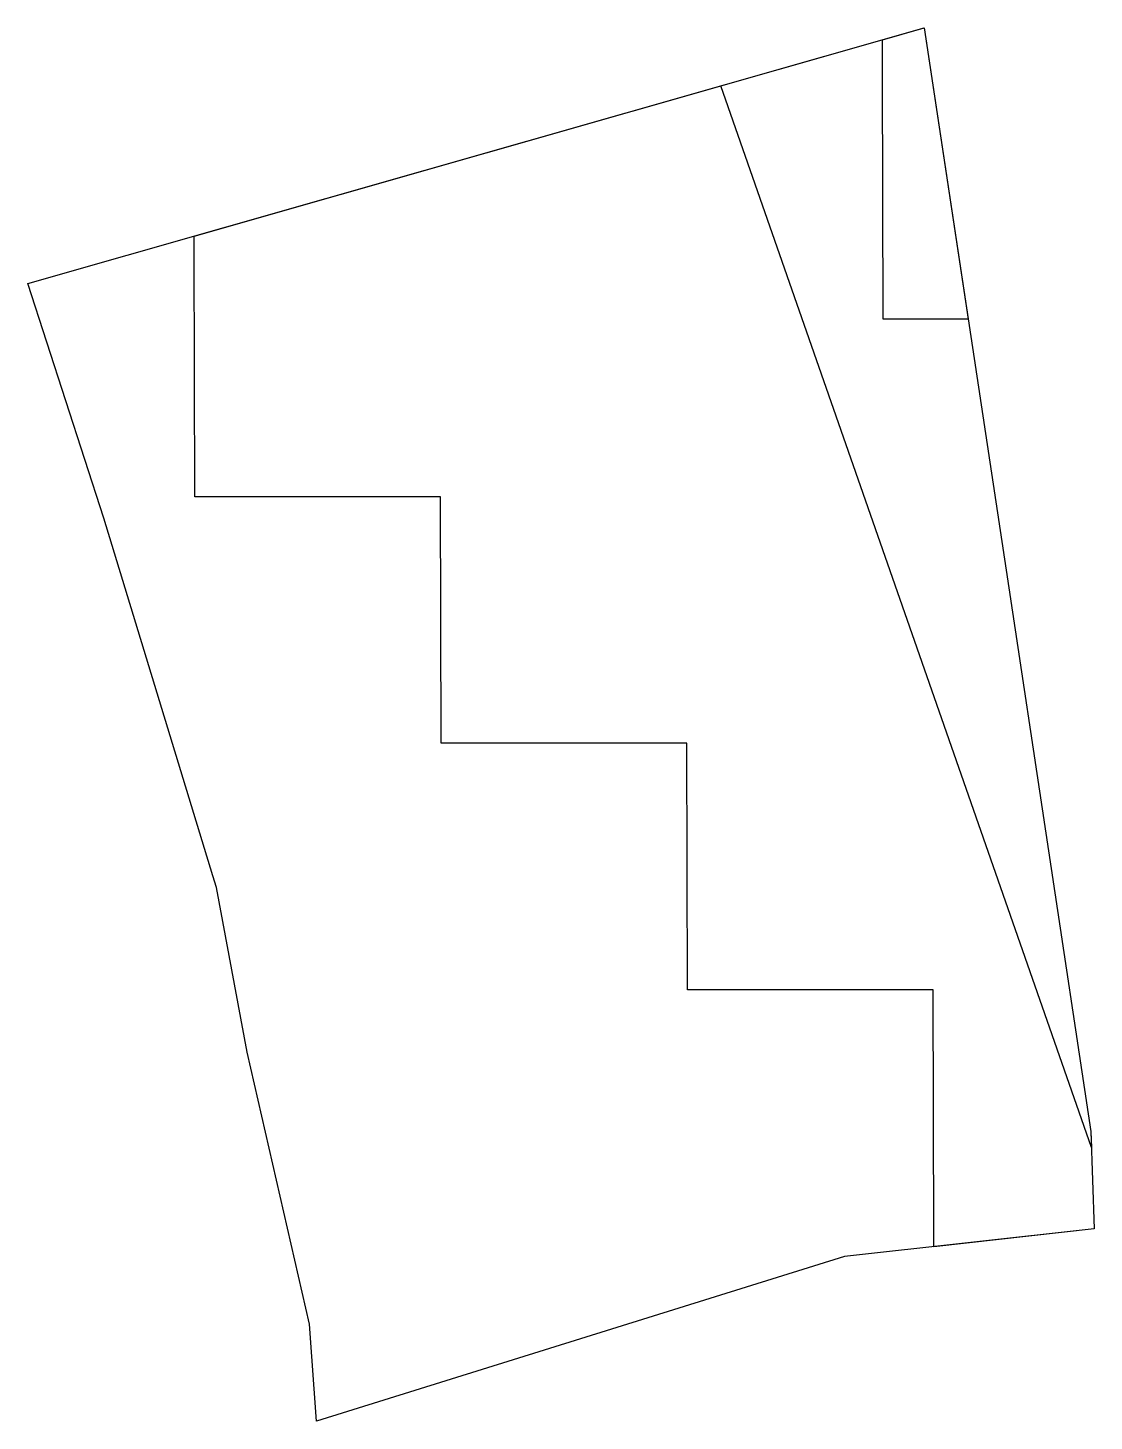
# Model space of a CAD drawing. Header units: metres. Extents: x 421970.2 to 422013.5, y 6417613.7 to 6417670.2.
import ezdxf

# ---------------------------------------------------------------- set-up
doc = ezdxf.new("R2010")
doc.units = ezdxf.units.M
for name, color, linetype in [('Nuisances sonores Gironde', 3, 'Continuous'), ('Retrait-gonflement des argiles', 3, 'Continuous'), ('Unité foncière (parcelle)', 7, 'Continuous'), ('Zonage PLU', 7, 'Continuous'), ('Zones de Bruit', 4, 'Continuous')]:
    doc.layers.add(name, color=color, linetype=linetype)

msp = doc.modelspace()

# ---------------------------------------------------------------- linework, layer by layer
at = {"layer": 'Nuisances sonores Gironde', "color": 3}
msp.add_lwpolyline([(421998.337, 6417667.871), (422006.59, 6417670.225), (422009.92, 6417648.215), (422013.36, 6417625.425), (422013.381, 6417624.778), (421998.337, 6417667.871)], close=True, dxfattribs=at)
at = {"layer": 'Retrait-gonflement des argiles', "color": 3}
msp.add_lwpolyline([(422003.36, 6417620.345), (421981.92, 6417613.665), (421981.63, 6417617.595), (421979.11, 6417628.645), (421977.86, 6417635.325), (421977.71, 6417635.795), (421973.28, 6417650.315), (421970.2, 6417659.845), (422006.59, 6417670.225), (422009.92, 6417648.215), (422013.36, 6417625.425), (422013.49, 6417621.465), (422003.36, 6417620.345)], close=True, dxfattribs=at)
at = {"layer": 'Unité foncière (parcelle)', "color": 7}
msp.add_lwpolyline([(422013.49, 6417621.465), (422003.36, 6417620.345), (421981.92, 6417613.665), (421981.63, 6417617.595), (421979.11, 6417628.645), (421977.86, 6417635.325), (421977.71, 6417635.795), (421973.28, 6417650.315), (421970.2, 6417659.845), (422006.59, 6417670.225), (422009.92, 6417648.215), (422013.36, 6417625.425), (422013.49, 6417621.465)], close=True, dxfattribs=at)
at = {"layer": 'Zonage PLU', "color": 7}
msp.add_lwpolyline([(422003.36, 6417620.345), (421981.92, 6417613.665), (421981.63, 6417617.595), (421979.11, 6417628.645), (421977.86, 6417635.325), (421977.71, 6417635.795), (421973.28, 6417650.315), (421970.2, 6417659.845), (422006.59, 6417670.225), (422009.92, 6417648.215), (422013.36, 6417625.425), (422013.49, 6417621.465), (422003.36, 6417620.345)], close=True, dxfattribs=at)
msp.add_lwpolyline([(422003.36, 6417620.345), (421981.92, 6417613.665), (421981.63, 6417617.595), (421979.11, 6417628.645), (421977.86, 6417635.325), (421977.71, 6417635.795), (421973.28, 6417650.315), (421970.2, 6417659.845), (422006.59, 6417670.225), (422009.92, 6417648.215), (422013.36, 6417625.425), (422013.49, 6417621.465), (422003.36, 6417620.345)], close=True, dxfattribs=at)
at = {"layer": 'Zones de Bruit', "color": 4}
for points in [[(422006.987, 6417621.17), (422006.958, 6417631.178), (421996.984, 6417631.178), (421996.955, 6417641.186), (421986.981, 6417641.185), (421986.952, 6417651.193), (421976.979, 6417651.193), (421976.95, 6417661.2), (421976.948, 6417661.77), (422006.59, 6417670.225), (422009.92, 6417648.215), (422013.36, 6417625.425), (422013.49, 6417621.465), (422006.985, 6417620.745), (422006.987, 6417621.17)], [(422004.925, 6417658.397), (422004.896, 6417668.405), (422004.903, 6417669.744), (422006.59, 6417670.225), (422008.38, 6417658.397), (422004.925, 6417658.397)]]:
    msp.add_lwpolyline(points, close=True, dxfattribs=at)

doc.saveas('drawing.dxf')
